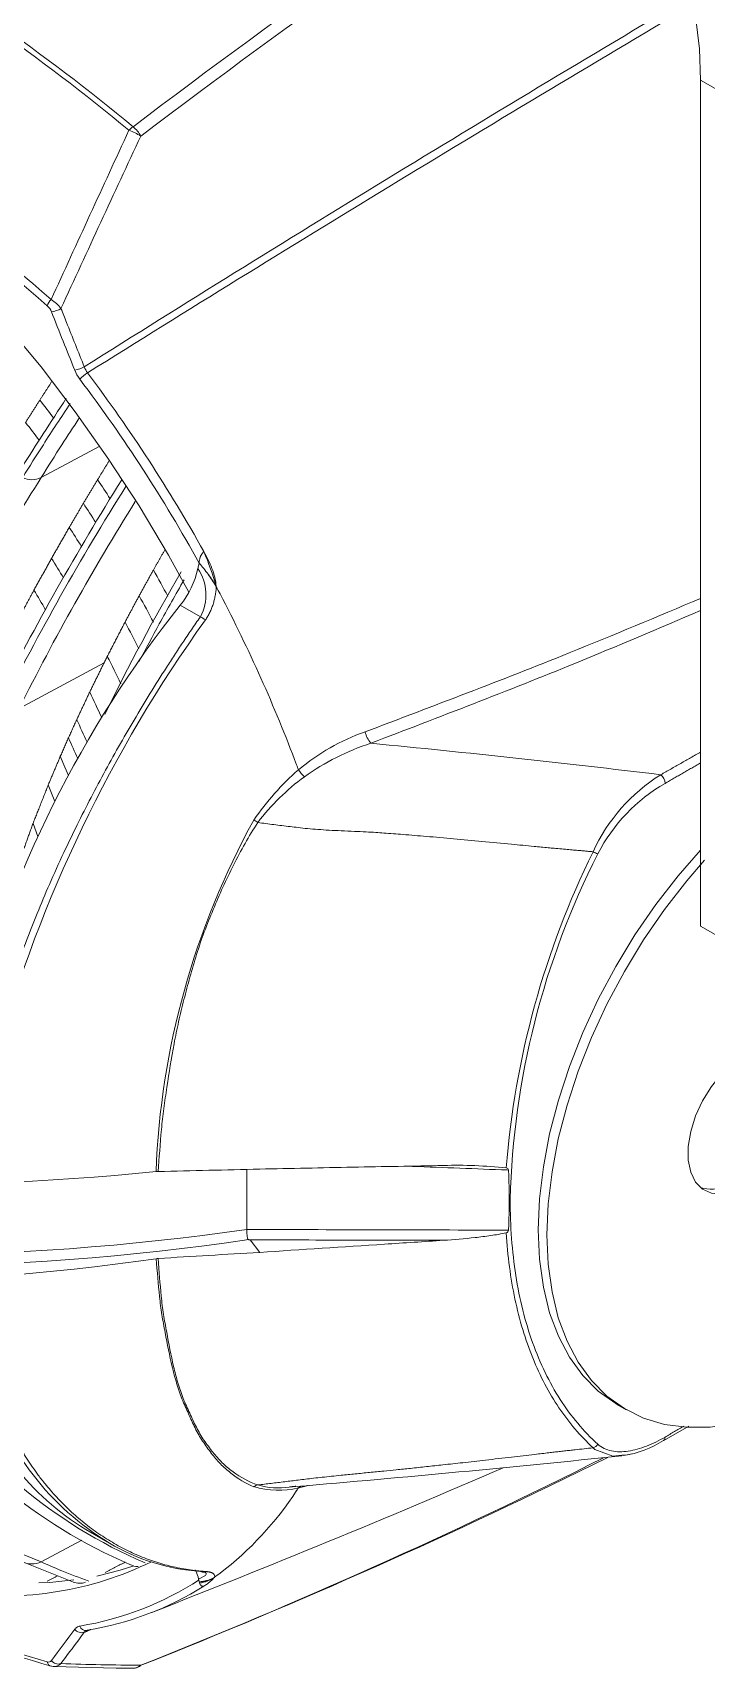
# Model space of a CAD drawing. Extents: x 9.3 to 87, y 1.1 to 68.8.
# Drawn here: x 15.27 to 17.91, y 1.19 to 7.61 of the extents above; entities that cross this region are included whole.
import ezdxf

# ---------------------------------------------------------------- set-up
doc = ezdxf.new("R2010")
doc.units = 0
doc.header["$MEASUREMENT"] = 0
doc.linetypes.add('SLD-Solid', pattern=[0])
doc.layers.add('OBJECT', color=7, linetype='CONTINUOUS')

msp = doc.modelspace()

# ---------------------------------------------------------------- linework, layer by layer
at = {"layer": 'OBJECT', "linetype": 'SLD-Solid', "lineweight": 15}
for p, q in [((17.8892, 4.1002), (17.8892, 7.4212)), ((18.0215, 7.3448), (17.8892, 7.4212)), ((15.3009, 5.861), (15.531, 5.9849)), ((15.9214, 5.5261), (15.9214, 5.5253)), ((15.9259, 5.3146), (15.847, 5.3601)), ((15.548, 5.1337), (15.2149, 4.9544)), ((15.2884, 4.4523), (15.2691, 4.5031)), ((17.8892, 4.1002), (18.0215, 4.0239)), ((16.1078, 3.1451), (16.1078, 2.9091)), ((16.1586, 2.8192), (16.1213, 2.8681)), ((17.5629, 2.221), (17.5968, 2.2014)), ((17.7447, 2.0802), (17.8427, 2.1368)), ((15.3009, 1.604), (15.4604, 1.6898)), ((15.4759, 1.731), (15.5692, 1.6771)), ((15.2381, 1.6004), (15.4284, 1.524)), ((15.4832, 1.3358), (15.4793, 1.3347))]:
    msp.add_line(p, q, dxfattribs=at)
at = {"layer": 'OBJECT', "linetype": 'SLD-Solid', "lineweight": 15, "flags": 128}
for points in [[(17.8892, 7.4212), (17.8841, 7.5442), (17.8689, 7.6719), (17.8436, 7.8031), (17.8085, 7.9365), (17.764, 8.0709), (17.7105, 8.2048), (17.6485, 8.3372), (17.5786, 8.4666), (17.5015, 8.5918), (17.4179, 8.7117), (17.3286, 8.825), (17.2345, 8.9307), (17.1365, 9.0278), (17.0355, 9.1153), (16.9325, 9.1924), (16.8286, 9.2583)], [(15.8808, 5.4111), (15.8002, 5.5569), (15.6853, 5.7497), (15.5633, 5.9376), (15.435, 6.1196), (15.3008, 6.2951), (15.1614, 6.4632), (15.0172, 6.6233), (14.869, 6.7747), (14.7174, 6.9166), (14.563, 7.0486), (14.4065, 7.1699), (14.2486, 7.2802), (14.09, 7.3789)], [(15.4084, 4.6918), (15.3945, 4.7245), (15.3762, 4.7666)], [(15.3552, 4.5899), (15.3474, 4.609), (15.3288, 4.6543)], [(17.8892, 4.3985), (17.8009, 4.2973), (17.7133, 4.1844), (17.6314, 4.0653), (17.5558, 3.9411), (17.4874, 3.8129), (17.4268, 3.682), (17.3745, 3.5495), (17.331, 3.4168), (17.2967, 3.285), (17.272, 3.1554), (17.2571, 3.0293), (17.2521, 2.9078), (17.2571, 2.7921), (17.272, 2.6831), (17.2967, 2.5821), (17.331, 2.4899), (17.3745, 2.4074), (17.4268, 2.3353), (17.4874, 2.2744), (17.5558, 2.2252), (17.5629, 2.221)], [(17.9048, 4.3588), (17.8348, 4.2777), (17.7472, 4.1648), (17.6653, 4.0457), (17.5898, 3.9215), (17.5214, 3.7933), (17.4607, 3.6624), (17.4084, 3.5299), (17.3649, 3.3972), (17.3307, 3.2654), (17.306, 3.1359), (17.2911, 3.0097), (17.2861, 2.8882), (17.2911, 2.7725), (17.306, 2.6636), (17.3307, 2.5625), (17.3649, 2.4703), (17.4084, 2.3878), (17.4607, 2.3157), (17.5214, 2.2548), (17.5898, 2.2056), (17.6653, 2.1685), (17.7472, 2.144), (17.8348, 2.1323), (17.9272, 2.1334), (18.0235, 2.1474), (18.1229, 2.1741), (18.2244, 2.2132), (18.327, 2.2645), (18.4298, 2.3274), (18.5318, 2.4013), (18.6321, 2.4856), (18.7297, 2.5794), (18.8237, 2.6819), (18.9132, 2.7921), (18.9974, 2.9089), (19.0755, 3.0313), (19.1467, 3.1581), (19.2104, 3.2881), (19.266, 3.4201), (19.266, 3.4201)], [(18.0148, 3.5618), (17.9726, 3.5214), (17.9319, 3.4708), (17.8971, 3.4144), (17.8695, 3.3546), (17.8504, 3.2941), (17.8406, 3.2354), (17.8406, 3.1812), (17.8504, 3.1339), (17.8695, 3.0954), (17.8971, 3.0674), (17.9319, 3.0513), (17.9726, 3.0477), (18.0148, 3.0559)], [(17.5793, 2.0228), (17.5441, 2.0193), (17.4745, 2.0452), (17.4668, 2.0521), (17.4668, 2.0521), (17.4668, 2.0521)], [(15.6648, 1.5881), (15.6112, 1.5712), (15.5193, 1.5483)], [(15.9347, 1.564), (15.9435, 1.5631), (15.9465, 1.5624)], [(15.4291, 1.5329), (15.3353, 1.5235), (15.2925, 1.5213)], [(15.4787, 1.3345), (15.4787, 1.3345), (15.4793, 1.3346)], [(15.3313, 1.197), (15.3475, 1.1928), (15.3492, 1.193)], [(15.3495, 1.1931), (15.5951, 1.1869), (15.6586, 1.1867)]]:
    msp.add_lwpolyline(points, dxfattribs=at)
at = {"layer": 'OBJECT', "linetype": 'SLD-Solid', "lineweight": 15}
for centre, radius, start, end in [((35.7498, -19.2135), 33.2149, 123.28387, 127.21409), ((36.0153, -19.5997), 33.6355, 123.30191, 127.17259), ((10.331, 0.8146), 8.3264, 50.33636, 59.64711), ((10.3419, 0.8223), 8.3344, 50.33633, 59.64725), ((67.8955, -76.8246), 98.272, 120.613587, 122.240182), ((71.8972, -83.7189), 106.2116, 120.58302, 122.082975), ((9.9843, 0.4493), 8.1254, 48.76405, 59.56249), ((9.9883, 0.447), 8.0964, 48.76408, 59.56201), ((15.7279, 7.1455), 0.1139, 125.58468, 136.25599), ((15.5878, 7.0463), 0.1871, 56.13574, 72.02099), ((15.5881, 7.1457), 0.1181, 28.27851, 51.49945), ((15.3794, 6.5182), 0.057, 133.49279, 162.38377), ((15.2745, 6.4482), 0.1293, 36.19765, 59.44095), ((15.2838, 6.4902), 0.0613, 20.18729, 47.65693), ((15.32, 6.6311), 0.1217, 280.11921, 298.91353), ((15.4115, 6.4023), 0.1217, 280.11875, 298.9211), ((15.5555, 6.152), 0.1401, 121.06671, 137.17532), ((10.5479, 2.5538), 6.14, 28.936, 36.98017), ((10.5507, 2.5643), 6.1706, 29.15371, 36.93173), ((11.2427, 2.9857), 5.1513, 37.12684, 38.11271), ((11.2239, 2.9712), 5.0771, 36.72572, 37.72043), ((24.2155, 0.4412), 10.1587, 147.8157, 153.42925), ((15.2655, 5.9316), 0.079, 242.18085, 296.63921), ((11.0715, 2.8628), 5.362, 32.93034, 33.89157), ((24.2021, 0.4218), 10.1303, 147.75865, 153.41681), ((23.7859, 0.68), 9.5777, 147.92193, 153.49409), ((11.0577, 2.8536), 5.2808, 32.41686, 33.39108), ((11.052, 2.8498), 5.1897, 31.86811, 32.85889), ((11.0456, 2.8454), 5.0731, 31.11412, 32.13012), ((15.967, 5.5389), 0.0417, 130.96628, 149.00664), ((14.9035, 5.1302), 1.1257, 15.64204, 23.01407), ((23.0742, 1.2711), 8.3661, 149.70546, 154.05571), ((11.0287, 2.8353), 5.413, 28.22213, 29.46575), ((15.5688, 5.5817), 0.3557, 321.45657, 347.35091), ((15.7664, 5.401), 0.1814, 331.52606, 34.53493), ((15.4406, 5.1127), 0.6342, 30.41645, 35.57541), ((11.0458, 2.8454), 4.9485, 30.29176, 31.33443), ((11.0398, 2.8415), 5.3024, 27.53909, 28.81409), ((10.6312, 2.5954), 6.0619, 20.65086, 27.60531), ((19.3452, 2.5819), 4.4672, 141.54493, 165.39191), ((20.3562, 2.1365), 5.429, 144.33059, 164.38374), ((11.0579, 2.8512), 5.1839, 26.80108, 28.11154), ((15.8776, 5.2151), 0.1106, 52.00681, 64.11896), ((11.0879, 2.8668), 5.0257, 25.76641, 27.13269), ((11.1287, 2.8873), 4.8555, 24.73188, 26.03699), ((11.1698, 2.9071), 4.7173, 23.94607, 25.13008), ((11.2142, 2.9276), 4.6092, 23.39393, 24.50484), ((16.8573, 4.0574), 0.8542, 109.51286, 129.76926), ((16.8921, 3.9037), 0.9613, 108.0006, 125.48922), ((16.6856, 4.893), 0.1176, 194.99275, 219.62944), ((11.7435, -45.1304), 50.1834, 83.14563, 84.45226), ((17.012, 3.9158), 1.0625, 131.29738, 145.58064), ((16.4467, 4.8043), 0.1631, 213.62524, 226.28356), ((18.1026, 4.1014), 0.6988, 121.95715, 155.44796), ((17.7028, 4.6582), 0.0469, 2.78513, 50.36301), ((16.8721, 3.9552), 0.9079, 126.35014, 142.5909), ((18.0825, 4.0791), 0.6699, 119.79239, 152.94135), ((18.8549, 3.0168), 3.1054, 151.12682, 177.80136), ((20.5247, 2.8852), 3.4087, 153.77087, 175.53751), ((20.3278, 2.9407), 3.1874, 153.07777, 178.461), ((17.545, 4.5533), 0.1794, 244.21218, 250.77426), ((14.7494, 13.0151), 9.9298, 260.82973, 275.79363), ((16.9348, 1.4436), 1.7175, 83.59793, 91.8151), ((17.1259, 3.1411), 0.0093, 7.69927, 87.79259), ((17.1257, 3.0541), 0.032, 291.81506, 299.82225), ((17.1257, 3.0541), 0.032, 291.83219, 299.83985), ((17.9325, 3.2171), 0.1498, 253.1747, 292.0539), ((14.6716, 12.874), 10.0678, 262.27538, 278.20125), ((17.1236, 2.9077), 0.0116, 283.43783, 353.8159), ((14.6708, 12.729), 9.9654, 262.06211, 278.34174), ((16.1171, 2.8578), 0.0112, 67.65306, 92.5485), ((14.3996, 12.1901), 9.4927, 262.51982, 278.19391), ((15.895, 3.1468), 1.6533, 206.84568, 248.94024), ((16.0288, 2.6304), 1.0558, 197.33107, 238.42076), ((16.1382, 2.6168), 1.0981, 196.63283, 238.75873), ((17.4563, 2.0859), 0.0354, 287.23864, 326.33668), ((17.5352, 2.3956), 0.3772, 277.80559, 303.46229), ((6.8312, 23.561), 24.0548, 291.60965, 296.39549), ((7.3143, 22.3218), 22.7241, 291.63326, 296.65225), ((10.9275, 65.6133), 63.9397, 274.82064, 275.971625), ((0.0402, 41.4992), 43.0562, 291.37942, 293.36271), ((16.4389, 3.4438), 2.0111, 229.86876, 246.88468), ((16.4873, 3.4106), 1.9709, 229.78952, 246.7413), ((15.2123, 2.5945), 1.3024, 307.38072, 326.91937), ((16.2323, 2.2266), 0.3413, 253.52584, 283.30847), ((16.2313, 2.1843), 0.2898, 253.84888, 278.66657), ((15.9809, 2.373), 0.8082, 239.32771, 266.08972), ((16.9053, 6.5045), 5.5362, 240.96239, 253.57855), ((16.8785, 6.4857), 5.4985, 241.29231, 253.58958), ((15.1566, 2.7806), 1.3101, 262.11437, 296.1676), ((15.2655, 1.6767), 0.0809, 242.88321, 295.93457), ((15.6814, 1.6495), 0.0639, 239.93913, 269.72697), ((15.8034, 1.5162), 0.1169, 9.51996, 29.07426), ((15.9016, 1.6634), 0.1441, 278.52935, 303.28163), ((15.4518, 1.5903), 0.0702, 249.0273, 289.01756), ((15.2502, 2.5693), 1.2341, 279.44608, 302.94348), ((15.2797, 2.5609), 1.2418, 279.43345, 302.10209), ((15.4766, 1.3595), 0.025, 197.64271, 276.17075), ((15.4596, 1.359), 0.033, 215.87002, 289.01524), ((15.3295, 1.2251), 0.0146, 252.57269, 324.19373), ((15.3443, 1.2129), 0.0193, 185.39348, 257.68585), ((15.3681, 1.2359), 0.033, 215.87305, 288.98292), ((15.3514, 1.2309), 0.038, 266.66398, 316.23983), ((15.659, 1.2463), 0.06, 269.57994, 291.7946), ((15.6586, 1.2383), 0.052, 269.92459, 309.7331), ((15.6711, 1.2158), 0.0273, 289.21031, 319.91364)]:
    msp.add_arc(centre, radius, start, end, dxfattribs=at)
for points, degree in [([(15.3402, 6.5596), (15.4415, 6.7818), (15.5434, 7.0033), (15.6456, 7.2243)], 3), ([(15.6921, 7.2017), (15.5873, 6.9766), (15.4828, 6.751), (15.3788, 6.5246)], 3), ([(15.4329, 6.2825), (15.4024, 6.3587), (15.3719, 6.435), (15.3414, 6.5113)], 3), ([(15.4704, 6.2957), (15.4735, 6.2873), (15.4779, 6.2792), (15.4832, 6.272)], 3), ([(15.3439, 6.2396), (15.2957, 6.1652)], 1), ([(15.4528, 6.2472), (15.4447, 6.258), (15.4379, 6.27), (15.4329, 6.2825)], 3), ([(15.2957, 6.1652), (15.24, 6.0775)], 1), ([(15.5685, 5.9278), (15.5226, 5.8528)], 1), ([(15.5226, 5.8528), (15.4668, 5.7599)], 1), ([(15.4668, 5.7599), (15.4115, 5.6656)], 1), ([(15.4115, 5.6656), (15.3417, 5.5435)], 1), ([(15.3417, 5.5435), (15.2725, 5.4187)], 1), ([(15.7865, 5.5773), (15.7414, 5.498)], 1), ([(15.9312, 5.5603), (15.9296, 5.5577), (15.9282, 5.5549), (15.927, 5.5521)], 3), ([(15.9396, 5.5704), (15.9515, 5.5491), (15.9623, 5.5273), (15.971, 5.5046)], 3), ([(15.7414, 5.498), (15.6857, 5.3971)], 1), ([(15.2725, 5.4187), (15.2215, 5.3237)], 1), ([(15.6857, 5.3971), (15.6303, 5.2938)], 1), ([(15.9876, 5.4338), (15.9878, 5.4332), (15.9881, 5.4327), (15.9883, 5.4321)], 3), ([(15.9884, 5.4322), (15.9933, 5.4229), (15.9982, 5.4136), (16.003, 5.4043)], 3), ([(15.6303, 5.2938), (15.5605, 5.1588)], 1), ([(15.5605, 5.1588), (15.548, 5.1337)], 1), ([(15.548, 5.1337), (15.4915, 5.0187)], 1), ([(15.4915, 5.0187), (15.4406, 4.9104)], 1), ([(15.4406, 4.9104), (15.4083, 4.8394)], 1), ([(15.4083, 4.8394), (15.3762, 4.7666)], 1), ([(15.3762, 4.7666), (15.3288, 4.6543)], 1), ([(17.7327, 4.6943), (17.8892, 4.7833)], 1), ([(16.3036, 4.7332), (16.306, 4.7269), (16.3084, 4.7205), (16.3108, 4.7141)], 3), ([(16.3108, 4.7141), (16.3108, 4.7141), (16.3108, 4.714), (16.3109, 4.714)], 3), ([(17.8892, 4.7408), (17.7496, 4.6605)], 1), ([(15.3288, 4.6543), (15.2691, 4.5031)], 1), ([(15.2691, 4.5031), (15.2193, 4.3656)], 1), ([(16.1509, 4.5067), (16.1456, 4.51), (16.1404, 4.5133), (16.1355, 4.5164)], 3), ([(15.7602, 3.1365), (15.7573, 3.1364), (15.7545, 3.1362), (15.7517, 3.136)], 3), ([(16.1586, 3.1463), (16.0258, 3.1429), (15.893, 3.1396), (15.7602, 3.1365)], 3), ([(17.1376, 3.0243), (17.1376, 3.0243), (17.1376, 3.0243), (17.1376, 3.0243)], 3), ([(16.1078, 2.9091), (16.1078, 2.909), (16.1078, 2.9089), (16.1078, 2.9089)], 3), ([(15.7525, 2.7943), (15.755, 2.7947), (15.7576, 2.795), (15.7601, 2.7951)], 3), ([(15.7601, 2.7951), (15.893, 2.8033), (16.0258, 2.8114), (16.1586, 2.8192)], 3), ([(17.7496, 2.0942), (17.8234, 2.1364)], 1), ([(16.1507, 1.906), (16.1455, 1.9046), (16.1403, 1.9024), (16.1355, 1.8993)], 3), ([(16.275, 1.8979), (16.3007, 1.901)], 1), ([(16.3036, 1.8836), (16.306, 1.8872), (16.3084, 1.8908), (16.3108, 1.8944)], 3), ([(16.3109, 1.8945), (16.3109, 1.8945), (16.3108, 1.8945), (16.3108, 1.8944)], 3), ([(16.3485, 1.9042), (16.3109, 1.8945)], 1), ([(16.3109, 1.8945), (16.3206, 1.9016)], 1), ([(15.3654, 1.5493), (15.3252, 1.5284)], 1), ([(15.6312, 1.6033), (15.5527, 1.5626)], 1), ([(15.9356, 1.564), (15.9322, 1.5641), (15.9288, 1.565), (15.9258, 1.5667)], 3), ([(15.9456, 1.5663), (15.9425, 1.5647), (15.939, 1.5639), (15.9356, 1.564)], 3), ([(15.9817, 1.5437), (15.9813, 1.5435), (15.981, 1.5432), (15.9807, 1.543)], 3), ([(15.9818, 1.5438), (15.9889, 1.5489), (15.996, 1.5542), (16.003, 1.5596)], 3), ([(15.9214, 1.5251), (15.9219, 1.5237), (15.9224, 1.5223), (15.923, 1.5209)], 3), ([(15.9293, 1.5105), (15.9279, 1.5115), (15.9268, 1.5128), (15.9258, 1.5143)], 3), ([(15.3414, 1.2165), (15.3719, 1.2576), (15.4024, 1.2986), (15.4329, 1.3397)], 3), ([(15.4961, 1.3388), (15.4704, 1.3278)], 1), ([(15.473, 1.3309), (15.4721, 1.33), (15.4712, 1.3289), (15.4704, 1.3278)], 3), ([(15.4832, 1.3358), (15.479, 1.3338)], 1), ([(15.3788, 1.2047), (15.4827, 1.2011), (15.5872, 1.199), (15.6919, 1.1983)], 3)]:
    msp.add_open_spline(points, degree=degree, dxfattribs=at)
for points, knots in [([(15.3788, 6.5246), (15.3861, 6.5064), (15.3934, 6.4882), (15.4007, 6.47), (15.4239, 6.4119), (15.4471, 6.3538), (15.4704, 6.2957)], [0, 0, 0, 0, 0.001524, 0.001524, 0.001524, 0.006387037, 0.006387037, 0.006387037, 0.006387037]), ([(15.3998, 6.1721), (15.3693, 6.1256), (15.3111, 6.0367), (15.2544, 5.9465), (15.2274, 5.9035)], [0, 0, 0, 0, 0.523294, 1, 1, 1, 1]), ([(15.4146, 6.1515), (15.3794, 6.0978), (15.3165, 6.0019), (15.2555, 5.9047), (15.2286, 5.8618)], [0, 0, 0, 0, 0.559712, 1, 1, 1, 1]), ([(15.4495, 6.093), (15.427, 6.0587), (15.3767, 5.9819), (15.3279, 5.9041), (15.3009, 5.861)], [0, 0, 0, 0, 0.447588, 1, 1, 1, 1]), ([(15.3009, 5.861), (15.2298, 5.747), (15.0901, 5.5227), (14.9031, 5.1854), (14.7421, 4.8644), (14.6074, 4.5635), (14.4951, 4.2778), (14.3995, 3.995), (14.3353, 3.7667), (14.3161, 3.6365), (14.3106, 3.5996)], [0, 0, 0, 0, 0.158864, 0.312281, 0.455055, 0.584144, 0.705414, 0.824941, 0.95025, 1, 1, 1, 1]), ([(15.9158, 5.5038), (15.9164, 5.5062), (15.9174, 5.5109), (15.9192, 5.5181), (15.9207, 5.5229), (15.9214, 5.5253)], [0, 0, 0, 0, 0.332207, 0.665337, 1, 1, 1, 1]), ([(15.9232, 5.5403), (15.9229, 5.5389), (15.9226, 5.5375), (15.9218, 5.5327), (15.9215, 5.5293), (15.9214, 5.5261)], [0.6620483, 0.6620483, 0.6620483, 0.6620483, 0.75, 0.75, 0.9646688, 0.9646688, 0.9646688, 0.9646688]), ([(15.9214, 5.5253), (15.9274, 5.5182), (15.9333, 5.5111), (15.945, 5.4966), (15.9507, 5.4892), (15.9565, 5.4817)], [0, 0, 0, 0, 0.5, 0.5, 1, 1, 1, 1]), ([(15.927, 5.5521), (15.9265, 5.5508), (15.926, 5.5495), (15.9246, 5.5456), (15.9239, 5.5429), (15.9232, 5.5403)], [0.4233158, 0.4233158, 0.4233158, 0.4233158, 0.5, 0.5, 0.6620483, 0.6620483, 0.6620483, 0.6620483]), ([(15.6853, 5.1384), (15.7116, 5.1879), (15.7687, 5.2959), (15.8293, 5.4021), (15.8621, 5.4595)], [0, 0, 0, 0, 0.459437, 1, 1, 1, 1]), ([(15.9565, 5.4817), (15.9565, 5.4817), (15.9572, 5.4807), (15.9586, 5.4788), (15.9606, 5.4759), (15.9627, 5.473), (15.9647, 5.4701), (15.9667, 5.4672), (15.9687, 5.4642), (15.9707, 5.4612), (15.9726, 5.4582), (15.9746, 5.4552), (15.9765, 5.4522), (15.9784, 5.4492), (15.9802, 5.4461), (15.9821, 5.4431), (15.9839, 5.44), (15.9858, 5.4369), (15.987, 5.4348), (15.9875, 5.4338)], [0, 0, 0, 0, 0.0001362, 0.0313862, 0.0626362, 0.0938862, 0.1251362, 0.1563862, 0.1876362, 0.2188862, 0.2501362, 0.2813862, 0.3126362, 0.3438862, 0.3751362, 0.4063862, 0.4376362, 0.4688862, 0.5001362, 0.5001362, 0.5001362, 0.5001362]), ([(15.9711, 5.5043), (15.9755, 5.4929), (15.9794, 5.4813), (15.9854, 5.4578), (15.9876, 5.4459), (15.9875, 5.4338)], [0, 0, 0, 0, 0.5, 0.5, 1, 1, 1, 1]), ([(15.9884, 5.4322), (15.9882, 5.4293), (15.9878, 5.4235), (15.9868, 5.4148), (15.9856, 5.406), (15.9836, 5.3943), (15.9805, 5.3799), (15.9757, 5.3631), (15.9699, 5.3468), (15.9629, 5.3311), (15.9549, 5.3161), (15.9487, 5.3068), (15.9457, 5.3022)], [0, 0, 0, 0, 0.061983, 0.124771, 0.188422, 0.252992, 0.380317, 0.504454, 0.631337, 0.75564, 0.878224, 1, 1, 1, 1]), ([(16.572, 4.8626), (16.8408, 4.9644), (17.2868, 5.1334), (17.7179, 5.3145), (17.8892, 5.3865)], [0, 0, 0, 0, 0.602648, 1, 1, 1, 1]), ([(17.8892, 5.3386), (17.7256, 5.269), (17.3022, 5.0889), (16.8639, 4.921), (16.595, 4.818)], [0, 0, 0, 0, 0.386611, 1, 1, 1, 1]), ([(15.1045, 3.6062), (15.1068, 3.6151), (15.1114, 3.6328), (15.1186, 3.6595), (15.1261, 3.6865), (15.1338, 3.7137), (15.1418, 3.7411), (15.15, 3.7687), (15.1586, 3.7965), (15.1773, 3.8559), (15.205, 3.9383), (15.2448, 4.0468), (15.2861, 4.1526), (15.3345, 4.2681), (15.3848, 4.3794), (15.4548, 4.5247), (15.5265, 4.6631), (15.6047, 4.8043), (15.6655, 4.9097), (15.7282, 5.0137), (15.7814, 5.0982), (15.8241, 5.1642), (15.8568, 5.2136), (15.8908, 5.264), (15.9141, 5.2975), (15.9259, 5.3146)], [0, 0, 0, 0, 0.015248, 0.030599, 0.046055, 0.061614, 0.077278, 0.093045, 0.108916, 0.124891, 0.194541, 0.249312, 0.309671, 0.374309, 0.445914, 0.499948, 0.624441, 0.686154, 0.748806, 0.812217, 0.874119, 0.904214, 0.935225, 0.967153, 1, 1, 1, 1]), ([(16.1509, 4.5067), (16.1159, 4.4526), (16.0847, 4.3966), (16.0414, 4.3109), (16.0276, 4.282), (16.001, 4.2237), (15.9883, 4.1944), (15.964, 4.1358), (15.9523, 4.1066), (15.9303, 4.048), (15.9204, 4.0185), (15.9019, 3.9593), (15.8933, 3.9296), (15.8769, 3.8704), (15.869, 3.8411), (15.8541, 3.7827), (15.847, 3.7536), (15.834, 3.6959), (15.8281, 3.6671), (15.8119, 3.5812), (15.8029, 3.5245), (15.7924, 3.4543), (15.7903, 3.4403), (15.7863, 3.4123), (15.7842, 3.3984), (15.7787, 3.3566), (15.7757, 3.3288), (15.7679, 3.2458), (15.7642, 3.1908), (15.7602, 3.1365)], [0, 0, 0, 0, 0.125, 0.125, 0.1875, 0.1875, 0.25, 0.25, 0.3125, 0.3125, 0.375, 0.375, 0.4375, 0.4375, 0.5, 0.5, 0.5625, 0.5625, 0.625, 0.625, 0.75, 0.75, 0.78125, 0.78125, 0.8125, 0.8125, 0.875, 0.875, 1, 1, 1, 1]), ([(17.4669, 4.3917), (17.4625, 4.3922), (17.4528, 4.3931), (17.4367, 4.3947), (17.4177, 4.3964), (17.3958, 4.3984), (17.3711, 4.4005), (17.3434, 4.403), (17.3165, 4.4052), (17.2802, 4.4087), (17.2246, 4.414), (17.1379, 4.4225), (17.0326, 4.4327), (16.9212, 4.4429), (16.818, 4.4518), (16.7265, 4.4593), (16.6604, 4.4646), (16.6119, 4.4679), (16.5736, 4.47), (16.5281, 4.4722), (16.4798, 4.4742), (16.4321, 4.4764), (16.3884, 4.4793), (16.348, 4.4826), (16.3115, 4.4866), (16.2779, 4.4908), (16.2461, 4.4946), (16.2143, 4.4986), (16.1826, 4.5026), (16.1615, 4.5053), (16.1509, 4.5067)], [0, 0, 0, 0, 0.010055, 0.022297, 0.036727, 0.053344, 0.072148, 0.093139, 0.116317, 0.133602, 0.175891, 0.243162, 0.331396, 0.41605, 0.497146, 0.566728, 0.624255, 0.647909, 0.676949, 0.711384, 0.751221, 0.786743, 0.819856, 0.850562, 0.878864, 0.90314, 0.927392, 0.95162, 0.975822, 1, 1, 1, 1]), ([(16.8803, 3.1603), (16.7615, 3.158), (16.6426, 3.1558), (16.5237, 3.1535), (16.402, 3.1511), (16.2803, 3.1487), (16.1586, 3.1463)], [0.00657067, 0.00657067, 0.00657067, 0.00657067, 0.01565711, 0.01565711, 0.01565711, 0.02496035, 0.02496035, 0.02496035, 0.02496035]), ([(17.1351, 3.1424), (17.1259, 3.1427), (16.9923, 3.1477), (16.8588, 3.1528), (16.7345, 3.1575)], [0, 0, 0, 0, 0.069092, 1, 1, 1, 1]), ([(17.1376, 3.0243), (17.1376, 3.044), (17.1375, 3.0637), (17.1369, 3.103), (17.1365, 3.1227), (17.1351, 3.1424)], [0, 0, 0, 0, 0.5, 0.5, 1, 1, 1, 1]), ([(17.1351, 2.9064), (17.1365, 2.926), (17.1369, 2.9457), (17.1375, 2.985), (17.1376, 3.0047), (17.1376, 3.0243)], [0, 0, 0, 0, 0.5, 0.5, 1, 1, 1, 1]), ([(17.1416, 3.0263), (17.1416, 2.9214), (17.1491, 2.8223), (17.1785, 2.6351), (17.2004, 2.5471), (17.2593, 2.3825), (17.2954, 2.3082), (17.3807, 2.1753), (17.4298, 2.1167), (17.4857, 2.0663)], [0, 0, 0, 0, 0.25, 0.25, 0.5, 0.5, 0.75, 0.75, 1, 1, 1, 1]), ([(16.1078, 2.9089), (16.108, 2.9057), (16.1082, 2.902), (16.1087, 2.8944), (16.109, 2.8905), (16.1098, 2.8828), (16.1102, 2.8791), (16.1111, 2.8742), (16.1114, 2.8727), (16.1125, 2.8706), (16.113, 2.87), (16.1146, 2.8692), (16.1156, 2.869), (16.1166, 2.869)], [0, 0, 0, 0, 0.25, 0.25, 0.5, 0.5, 0.75, 0.75, 0.875, 0.875, 0.9375, 0.9375, 1, 1, 1, 1]), ([(16.1078, 2.9089), (16.2743, 2.9085), (16.4407, 2.9082), (16.6071, 2.9078), (16.7831, 2.9074), (16.9591, 2.9069), (17.1351, 2.9064)], [0.00000011, 0.00000011, 0.00000011, 0.00000011, 0.0126919, 0.0126919, 0.0126919, 0.02611535, 0.02611535, 0.02611535, 0.02611535]), ([(17.1263, 2.8964), (17.1163, 2.8938), (17.1061, 2.8918), (17.0858, 2.8881), (17.0756, 2.8865), (17.0449, 2.882), (17.0244, 2.8795), (16.9628, 2.8727), (16.9216, 2.8693), (16.8803, 2.8666)], [0, 0, 0, 0, 0.125, 0.125, 0.25, 0.25, 0.5, 0.5, 1, 1, 1, 1]), ([(17.4668, 2.0521), (17.417, 2.098), (17.3725, 2.1505), (17.2936, 2.2681), (17.2593, 2.3332), (17.2158, 2.4405), (17.2026, 2.478), (17.1794, 2.5551), (17.1692, 2.5949), (17.1519, 2.6769), (17.1447, 2.7191), (17.1332, 2.8059), (17.129, 2.8506), (17.1263, 2.8964)], [0, 0, 0, 0, 0.25, 0.25, 0.5, 0.5, 0.625, 0.625, 0.75, 0.75, 0.875, 0.875, 1, 1, 1, 1]), ([(16.8803, 2.8666), (16.8604, 2.8666), (16.8404, 2.8666), (16.8204, 2.8667), (16.7405, 2.8669), (16.6605, 2.8671), (16.5806, 2.8672), (16.4275, 2.8676), (16.2744, 2.8679), (16.1213, 2.8681)], [0, 0, 0, 0, 0.001524, 0.001524, 0.001524, 0.00762, 0.00762, 0.00762, 0.01929564, 0.01929564, 0.01929564, 0.01929564]), ([(16.1586, 2.8192), (16.3219, 2.8299), (16.4851, 2.8405), (16.6484, 2.8513), (16.7257, 2.8563), (16.803, 2.8614), (16.8803, 2.8666)], [0, 0, 0, 0, 0.01248017, 0.01248017, 0.01248017, 0.01838969, 0.01838969, 0.01838969, 0.01838969]), ([(16.1355, 1.8993), (16.1028, 1.9126), (16.0729, 1.9307), (16.0308, 1.964), (16.017, 1.976), (15.9916, 2.0023), (15.9797, 2.0164), (15.9626, 2.0388), (15.957, 2.0464), (15.9458, 2.0621), (15.9402, 2.07), (15.9238, 2.0945), (15.9141, 2.1117), (15.8961, 2.1477), (15.8878, 2.1664), (15.875, 2.195), (15.8707, 2.2046), (15.8618, 2.2241), (15.8576, 2.2339), (15.8457, 2.264), (15.8388, 2.2846), (15.8263, 2.3266), (15.8207, 2.3481), (15.805, 2.4135), (15.7961, 2.4585), (15.7853, 2.516), (15.7831, 2.5276), (15.7789, 2.5509), (15.7767, 2.5625), (15.771, 2.5979), (15.768, 2.6218), (15.7602, 2.6945), (15.7566, 2.7441), (15.7525, 2.7943)], [0, 0, 0, 0, 0.125, 0.125, 0.1875, 0.1875, 0.25, 0.25, 0.28125, 0.28125, 0.3125, 0.3125, 0.375, 0.375, 0.4375, 0.4375, 0.46875, 0.46875, 0.5, 0.5, 0.5625, 0.5625, 0.625, 0.625, 0.75, 0.75, 0.78125, 0.78125, 0.8125, 0.8125, 0.875, 0.875, 1, 1, 1, 1]), ([(15.7601, 2.7951), (15.7641, 2.745), (15.7674, 2.6955), (15.7748, 2.623), (15.7776, 2.5992), (15.7831, 2.5639), (15.7852, 2.5522), (15.7894, 2.529), (15.7915, 2.5174), (15.802, 2.46), (15.8107, 2.4151), (15.8259, 2.3498), (15.8314, 2.3284), (15.8437, 2.2865), (15.8505, 2.2659), (15.8624, 2.2359), (15.8666, 2.226), (15.8755, 2.2067), (15.8798, 2.1971), (15.8927, 2.1687), (15.9011, 2.1502), (15.9192, 2.1146), (15.929, 2.0975), (15.9456, 2.0733), (15.9514, 2.0654), (15.9629, 2.05), (15.9687, 2.0424), (15.9864, 2.0203), (15.9986, 2.0063), (16.0186, 1.9867), (16.0255, 1.9805), (16.0397, 1.9686), (16.047, 1.963), (16.0841, 1.936), (16.1157, 1.9185), (16.1507, 1.906)], [0, 0, 0, 0, 0.125, 0.125, 0.1875, 0.1875, 0.21875, 0.21875, 0.25, 0.25, 0.375, 0.375, 0.4375, 0.4375, 0.5, 0.5, 0.53125, 0.53125, 0.5625, 0.5625, 0.625, 0.625, 0.6875, 0.6875, 0.71875, 0.71875, 0.75, 0.75, 0.8125, 0.8125, 0.84375, 0.84375, 0.875, 0.875, 1, 1, 1, 1]), ([(15.1084, 2.2997), (15.1107, 2.2927), (15.1154, 2.2787), (15.1228, 2.258), (15.1304, 2.2377), (15.1382, 2.2178), (15.1462, 2.1983), (15.1544, 2.1791), (15.1627, 2.1604), (15.1713, 2.142), (15.1801, 2.1239), (15.189, 2.1062), (15.1981, 2.0889), (15.2074, 2.072), (15.2168, 2.0554), (15.2264, 2.0391), (15.2361, 2.0232), (15.2496, 2.0018), (15.2673, 1.9753), (15.2907, 1.9428), (15.314, 1.913), (15.3462, 1.8746), (15.387, 1.8305), (15.4317, 1.7888), (15.4691, 1.7575), (15.5076, 1.7278), (15.5571, 1.6939), (15.6087, 1.6641), (15.6506, 1.6432), (15.6823, 1.629), (15.714, 1.6162), (15.7463, 1.6048), (15.7788, 1.5948), (15.8115, 1.5862), (15.8446, 1.579), (15.878, 1.5733), (15.9116, 1.5689), (15.9342, 1.5671), (15.9456, 1.5663)], [0, 0, 0, 0, 0.016581, 0.033042, 0.049381, 0.065601, 0.081702, 0.097684, 0.113549, 0.129297, 0.144927, 0.160442, 0.175841, 0.191124, 0.206293, 0.221347, 0.236287, 0.251113, 0.282571, 0.313483, 0.349046, 0.375704, 0.437887, 0.500148, 0.531365, 0.562666, 0.625533, 0.688314, 0.720165, 0.750775, 0.781856, 0.812934, 0.844021, 0.875127, 0.906266, 0.937449, 0.968689, 1, 1, 1, 1]), ([(17.4857, 2.0663), (17.4934, 2.0594), (17.5018, 2.0538), (17.5199, 2.045), (17.5294, 2.0418), (17.5496, 2.0375), (17.5603, 2.0364), (17.5823, 2.0362), (17.5936, 2.0371), (17.6166, 2.0405), (17.6285, 2.0431), (17.6523, 2.0497), (17.6643, 2.0538), (17.7005, 2.0679), (17.7249, 2.0799), (17.7496, 2.0942)], [0, 0, 0, 0, 0.125, 0.125, 0.25, 0.25, 0.375, 0.375, 0.5, 0.5, 0.625, 0.625, 0.75, 0.75, 1, 1, 1, 1]), ([(17.7496, 2.0942), (17.7494, 2.0916), (17.7489, 2.0863), (17.7462, 2.0818), (17.7438, 2.081), (17.7433, 2.0808)], [0, 0, 0, 0, 0.436006, 0.872011, 1, 1, 1, 1]), ([(16.1507, 1.906), (16.1684, 1.9081), (16.2038, 1.9123), (16.2568, 1.9187), (16.3018, 1.9243), (16.3397, 1.9289), (16.3711, 1.9325), (16.4048, 1.9362), (16.4406, 1.9401), (16.4839, 1.9445), (16.5339, 1.9495), (16.5897, 1.9551), (16.6433, 1.9604), (16.6969, 1.9657), (16.7527, 1.9715), (16.8138, 1.9779), (16.8821, 1.9853), (16.9595, 1.9939), (17.0491, 2.0041), (17.1435, 2.015), (17.2265, 2.0247), (17.2821, 2.0312), (17.3141, 2.035), (17.3346, 2.0373), (17.3554, 2.0396), (17.3762, 2.0419), (17.4017, 2.0446), (17.4319, 2.0479), (17.4551, 2.0507), (17.4668, 2.0521)], [0, 0, 0, 0, 0.040454, 0.080876, 0.12127, 0.143512, 0.167414, 0.192978, 0.220205, 0.249095, 0.291419, 0.33375, 0.376088, 0.413308, 0.455601, 0.502972, 0.552415, 0.611203, 0.679356, 0.756898, 0.826467, 0.868762, 0.883758, 0.899552, 0.915361, 0.931184, 0.947021, 0.973443, 1, 1, 1, 1]), ([(17.6166, 2.028), (17.6145, 2.0272), (17.6014, 2.0224), (17.5894, 2.0226), (17.5793, 2.0228)], [0, 0, 0, 0, 0.163829, 1, 1, 1, 1]), ([(15.4877, 1.5288), (15.4524, 1.5419), (15.3893, 1.5653), (15.3279, 1.5921), (15.3009, 1.604)], [0, 0, 0, 0, 0.559723, 1, 1, 1, 1]), ([(15.9187, 1.5356), (15.9329, 1.5427), (15.9543, 1.5533), (15.9478, 1.5604), (15.9456, 1.5627)], [0, 0, 0, 0, 0.666052, 1, 1, 1, 1]), ([(15.9214, 1.5251), (15.9224, 1.5253), (15.9244, 1.5255), (15.9274, 1.526), (15.9305, 1.5264), (15.9335, 1.5269), (15.9366, 1.5273), (15.9396, 1.5278), (15.9426, 1.5284), (15.9455, 1.529), (15.9485, 1.5296), (15.9514, 1.5303), (15.9543, 1.531), (15.9572, 1.5319), (15.96, 1.5328), (15.9627, 1.5338), (15.9655, 1.5348), (15.9675, 1.5358), (15.9689, 1.5364), (15.9697, 1.5368), (15.9705, 1.5372), (15.9713, 1.5376), (15.9721, 1.5381), (15.9729, 1.5385), (15.9737, 1.5389), (15.9745, 1.5394), (15.9753, 1.5398), (15.976, 1.5402), (15.9768, 1.5407), (15.9776, 1.5411), (15.9784, 1.5416), (15.9791, 1.5421), (15.9799, 1.5425), (15.9804, 1.5428), (15.9807, 1.543)], [0, 0, 0, 0, 0.047818, 0.095637, 0.143455, 0.191273, 0.239092, 0.28691, 0.334728, 0.382546, 0.430365, 0.478183, 0.526001, 0.57382, 0.621638, 0.669456, 0.717275, 0.765093, 0.779775, 0.794456, 0.809138, 0.82382, 0.838501, 0.853183, 0.867865, 0.882546, 0.897228, 0.91191, 0.926592, 0.941273, 0.955955, 0.970637, 0.985318, 1, 1, 1, 1]), ([(15.9807, 1.543), (15.9788, 1.5409), (15.9754, 1.5371), (15.9701, 1.5319), (15.965, 1.5272), (15.9595, 1.5228), (15.9535, 1.5182), (15.947, 1.5136), (15.9421, 1.5105), (15.9396, 1.5089)], [0, 0, 0, 0, 0.200388, 0.367105, 0.500152, 0.633448, 0.760961, 0.883019, 1, 1, 1, 1]), ([(15.9456, 1.5663), (15.9471, 1.5661), (15.9501, 1.5659), (15.9543, 1.5654), (15.9582, 1.5649), (15.9618, 1.5641), (15.9651, 1.5633), (15.9682, 1.5624), (15.9709, 1.5613), (15.9734, 1.5601), (15.9763, 1.5583), (15.9793, 1.5558), (15.9815, 1.5522), (15.9825, 1.5482), (15.982, 1.5453), (15.9818, 1.5438)], [0, 0, 0, 0, 0.054322, 0.108661, 0.163139, 0.217878, 0.272998, 0.328615, 0.384841, 0.441785, 0.499551, 0.620756, 0.744067, 0.870246, 1, 1, 1, 1]), ([(15.9214, 1.5251), (15.9208, 1.5268), (15.9198, 1.5301), (15.919, 1.5337), (15.9187, 1.5356)], [0, 0, 0, 0, 0.496811, 1, 1, 1, 1]), ([(15.923, 1.5209), (15.9236, 1.5187), (15.9245, 1.5166), (15.9257, 1.5146), (15.9257, 1.5145), (15.9258, 1.5143)], [0.3137582, 0.3137582, 0.3137582, 0.3137582, 0.5, 0.5, 0.5156324, 0.5156324, 0.5156324, 0.5156324]), ([(15.9396, 1.5089), (15.939, 1.5087), (15.9377, 1.5083), (15.9357, 1.5082), (15.9336, 1.5083), (15.9314, 1.509), (15.93, 1.51), (15.9293, 1.5105)], [0, 0, 0, 0, 0.161501, 0.327943, 0.500584, 0.741172, 1, 1, 1, 1]), ([(15.4329, 1.3397), (15.4354, 1.343), (15.4384, 1.3458), (15.445, 1.3499), (15.4487, 1.3513), (15.4528, 1.352)], [0, 0, 0, 0, 0.5, 0.5, 1, 1, 1, 1]), ([(15.4704, 1.3278), (15.4631, 1.318), (15.4558, 1.3082), (15.4485, 1.2984), (15.4253, 1.2672), (15.402, 1.2359), (15.3788, 1.2047)], [0, 0, 0, 0, 0.001524, 0.001524, 0.001524, 0.006386854, 0.006386854, 0.006386854, 0.006386854])]:
    msp.add_open_spline(points, degree=3, knots=knots, dxfattribs=at)

doc.saveas('drawing.dxf')
